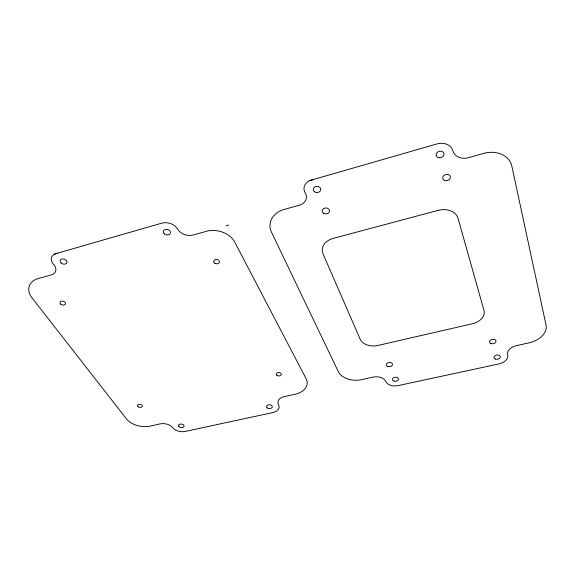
<?xml version="1.0" encoding="UTF-8"?>
<svg xmlns="http://www.w3.org/2000/svg" width="575" height="575" viewBox="0 0 575 575"><rect width="100%" height="100%" fill="white"/><g stroke="black" fill="none" stroke-linecap="round" stroke-linejoin="round"><path stroke-width="0.86" d="M54.345 254.085L57.522 253.173M309.156 180.73L312.929 179.644M55.178 253.848L161.618 223.208A12.053 9.207 13.5 0 1 177.632 229.109A12.097 9.38 12 0 0 193.473 234.945L207.927 230.884A21.907 16.783 9.1 0 1 234.765 242.154L306.18 378.796A18.688 12.406 2 0 1 296.657 393.897L284.273 396.613A9.797 6.339 2.1 0 0 278.516 404.671A9.739 6.26 3 0 1 272.888 412.562L185.258 431.423A9.516 5.872 7.1 0 1 172.708 427.678A9.48 5.793 7.8 0 0 160.044 423.897L148.738 426.384A18.005 11.119 9 0 1 126.565 419.003L31.977 297.836A21.397 14.49 17.2 0 1 36.786 278.947L49.752 275.31A10.494 7.252 18.5 0 0 53.59 264.378A10.537 7.403 18.2 0 1 54.812 253.992M310.141 180.442L437.072 143.901A13.304 10.889 -16.2 0 1 452.899 150.837A13.527 10.968 -18.9 0 0 468.539 157.694L485.803 152.842A24.675 19.37 -18.4 0 1 511.822 166.074L546.049 325.105A20.865 13.901 -11.9 0 1 530.826 342.463L516.487 345.611A10.882 7.094 -10.7 0 0 507.668 354.854A10.753 7.044 -9.6 0 1 499.043 363.889L398.13 385.609A10.213 6.742 -4 0 1 385.681 381.376A10.127 6.677 -2.8 0 0 373.11 377.107L360.101 379.96A19.162 12.923 -1.9 0 1 338.301 371.608L271.443 232.077A22.36 17.753 2.2 0 1 282.361 209.976L297.699 205.67A10.954 8.963 2 0 0 305.21 192.833A11.054 9.128 -0.4 0 1 309.702 180.607M226.191 225.752L228.584 225.084M438.351 210.306L333.054 238.431A15.683 12.125 -2.1 0 0 323.057 253.949L360.216 339.264A14.303 9.991 -3.4 0 0 377.804 345.467L472.319 323.79A14.993 10.422 -9.7 0 0 483.992 310.471L458.074 218.443A16.503 12.722 -11.9 0 0 438.351 210.306M61.087 263.005A3.572 2.508 18.1 0 0 66.901 262.71A3.572 2.508 18.1 0 0 62.582 258.915A3.572 2.508 18.1 0 0 61.087 263.005M179.156 426.858A2.853 1.761 7.1 0 0 183.957 426.549A2.853 1.761 7.1 0 0 180.615 424.041A2.853 1.761 7.1 0 0 179.156 426.858M267.569 408.049A2.918 1.876 3 0 0 272.291 407.035A2.918 1.876 3 0 0 268.367 404.857A2.918 1.876 3 0 0 267.569 408.049M164.177 233.723A3.615 2.76 13.4 0 0 170.257 233.4A3.615 2.76 13.4 0 0 166.211 229.346A3.615 2.76 13.4 0 0 164.177 233.723M60.821 304.204A2.832 1.912 16.2 0 0 65.435 303.988A2.832 1.912 16.2 0 0 61.999 301.106A2.832 1.912 16.2 0 0 60.821 304.204M138.093 406.712A2.451 1.531 9.3 0 0 142.212 406.554A2.451 1.531 9.3 0 0 139.387 404.29A2.451 1.531 9.3 0 0 138.093 406.712M277.006 375.389A2.537 1.703 2.6 0 0 281.276 374.807A2.537 1.703 2.6 0 0 278.257 372.593A2.537 1.703 2.6 0 0 277.006 375.389M214.834 263.271A2.897 2.192 8.5 0 0 219.413 262.042A2.897 2.192 8.5 0 0 215.402 259.519A2.897 2.192 8.5 0 0 214.834 263.271M438.89 157.751A3.989 3.27 -16.2 0 0 443.9 153.396A3.989 3.27 -16.2 0 0 437.381 152.296A3.989 3.27 -16.2 0 0 438.89 157.751M495.319 359.066A3.227 2.113 -9.6 0 0 500.329 357.01A3.227 2.113 -9.6 0 0 495.779 355.343A3.227 2.113 -9.6 0 0 495.319 359.066M394.091 381.088A3.062 2.02 -4 0 0 398.554 379.026A3.062 2.02 -4 0 0 393.853 377.595A3.062 2.02 -4 0 0 394.091 381.088M314.525 191.798A3.752 3.091 -0.6 0 0 320.678 190.066A3.752 3.091 -0.6 0 0 315.804 186.544A3.752 3.091 -0.6 0 0 314.525 191.798M323.43 213.153A3.673 2.961 -1.4 0 0 329.475 211.499A3.673 2.961 -1.4 0 0 324.731 208.121A3.673 2.961 -1.4 0 0 323.43 213.153M444.482 180.399A3.903 3.127 -15 0 0 450.405 177.33A3.903 3.127 -15 0 0 444.77 174.901A3.903 3.127 -15 0 0 444.482 180.399M387.873 366.419A3.119 2.099 -3.9 0 0 392.531 364.413A3.119 2.099 -3.9 0 0 387.852 362.782A3.119 2.099 -3.9 0 0 387.873 366.419M490.899 343.548A3.285 2.192 -10 0 0 495.995 341.413A3.285 2.192 -10 0 0 491.352 339.688A3.285 2.192 -10 0 0 490.899 343.548"/></g></svg>
